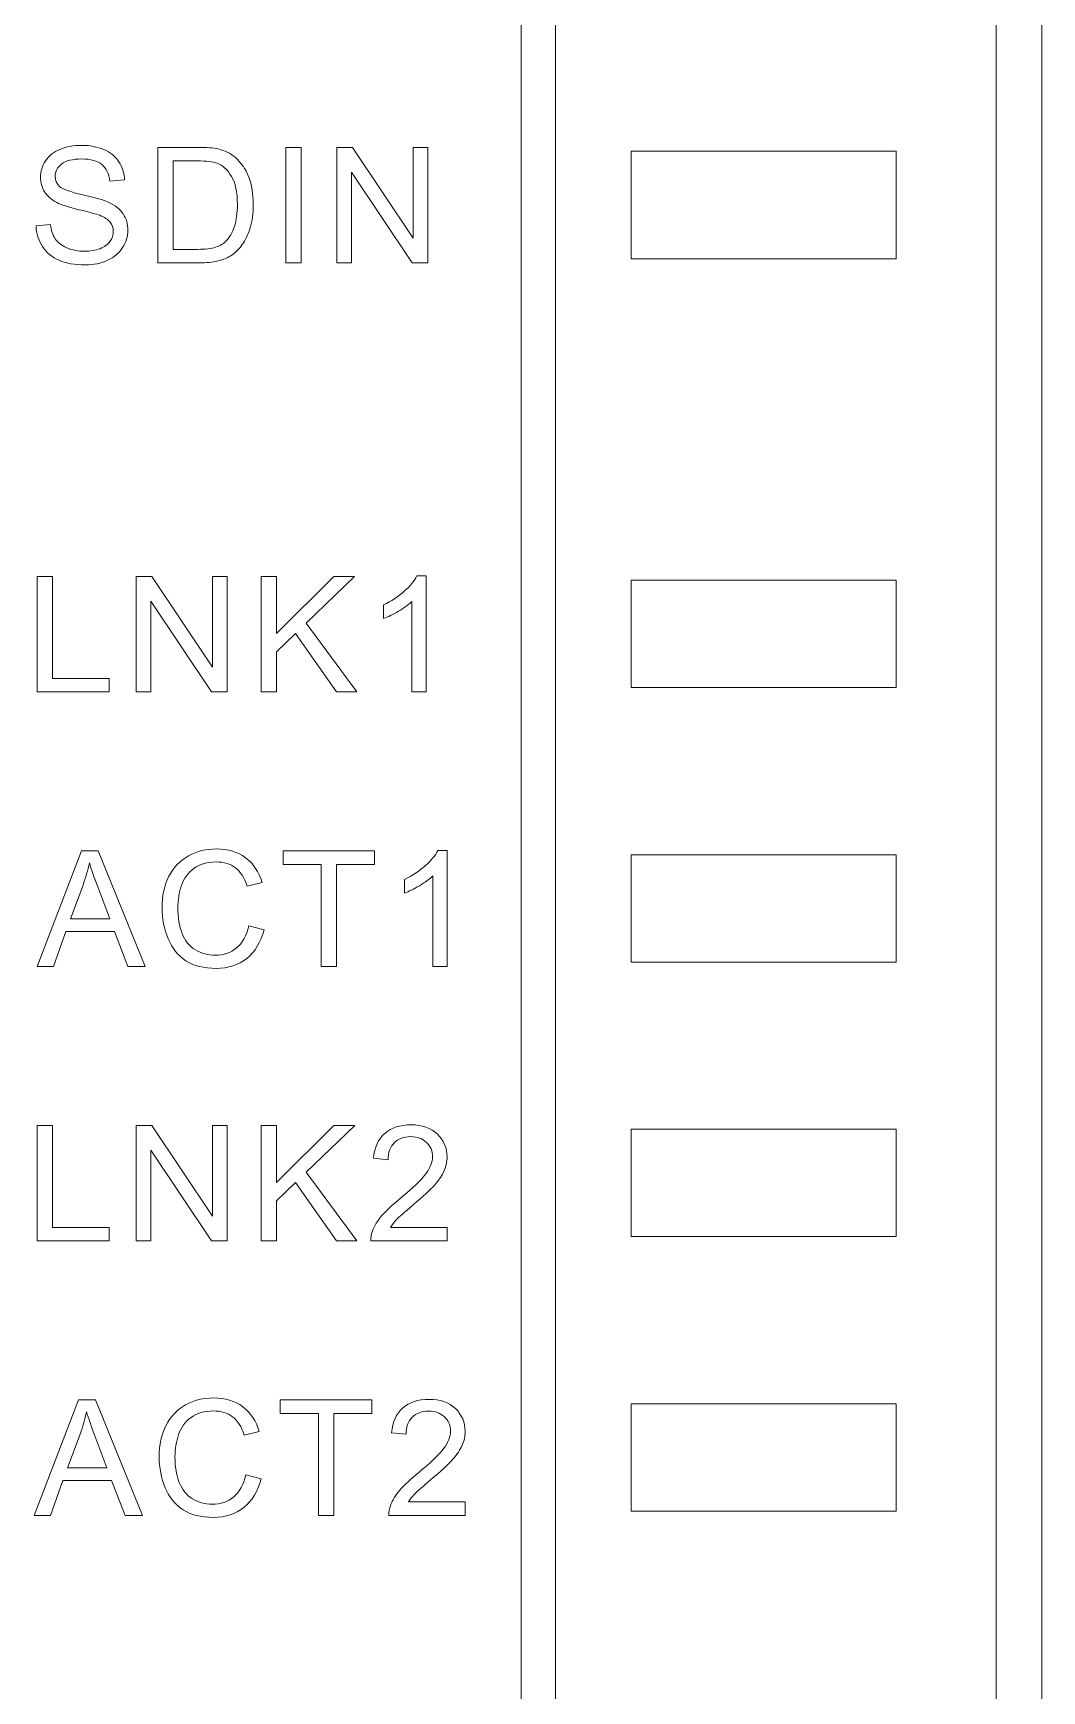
# Model space of a CAD drawing. Header units: millimetres. Extents: x 33157 to 59611, y -29750 to 1750.
# Drawn here: x 54293.59 to 54311.23, y 1601.92 to 1630.91 of the extents above; entities that cross this region are included whole.
import ezdxf

# ---------------------------------------------------------------- set-up
doc = ezdxf.new("R2010")
doc.units = ezdxf.units.MM
doc.layers.get('0').update_dxf_attribs({"lineweight": 18})

msp = doc.modelspace()

# ---------------------------------------------------------------- linework, layer by layer
at = {"lineweight": 9}
for p, q in [((54302.12181940984, 1664.611966062312), (54302.12181940984, 1600.24806606231)), ((54302.72131940985, 1664.611966062312), (54302.72131940985, 1537.448766062312)), ((54310.43011940987, 1660.400866062312), (54310.43011940987, 1539.196466062313)), ((54311.22931940988, 1659.602066062311), (54311.22931940988, 1539.679066062311))]:
    msp.add_line(p, q, dxfattribs=at)
for points in [[(54304.04941940989, 1626.962466062311), (54308.68201940991, 1626.962466062311), (54308.68201940991, 1628.840466062312), (54304.04941940989, 1628.840466062312)], [(54304.04941940989, 1619.462466062311), (54308.68201940991, 1619.462466062311), (54308.68201940991, 1621.340466062312), (54304.04941940989, 1621.340466062312)], [(54304.04941940989, 1614.662466062312), (54308.68201940991, 1614.662466062312), (54308.68201940991, 1616.540466062311), (54304.04941940989, 1616.540466062311)], [(54304.04941940989, 1609.862466062312), (54308.68201940991, 1609.862466062312), (54308.68201940991, 1611.740466062311), (54304.04941940989, 1611.740466062311)], [(54304.04941940989, 1605.062466062311), (54308.68201940991, 1605.062466062311), (54308.68201940991, 1606.94046606231), (54304.04941940989, 1606.94046606231)]]:
    msp.add_lwpolyline(points, close=True, dxfattribs=at)
for points, knots in [([(54293.63921940985, 1627.537766062311), (54293.63921940985, 1627.537766062311), (54293.89041940979, 1627.560366062312), (54293.89041940979, 1627.560366062312), (54293.90221940989, 1627.458766062312), (54293.92991940986, 1627.375466062311), (54293.97371940985, 1627.310066062312), (54294.01741940989, 1627.245166062313), (54294.0851194099, 1627.192566062312), (54294.17691940984, 1627.152066062311), (54294.26861940994, 1627.112066062312), (54294.37211940991, 1627.091866062313), (54294.48681940983, 1627.091866062313), (54294.58891940985, 1627.091866062313), (54294.67871940992, 1627.106966062311), (54294.75681940985, 1627.13746606231), (54294.83491940989, 1627.168066062312), (54294.89271940984, 1627.209966062312), (54294.93081940985, 1627.263066062313), (54294.96891940985, 1627.316266062312), (54294.9882194099, 1627.374066062312), (54294.9882194099, 1627.436166062311), (54294.9882194099, 1627.499166062312), (54294.9699194099, 1627.554266062311), (54294.93321940985, 1627.601766062312), (54294.89651940991, 1627.648766062312), (54294.83581940988, 1627.688266062311), (54294.75121940982, 1627.720766062312), (54294.69711940987, 1627.741466062311), (54294.57711940987, 1627.774366062312), (54294.39131940989, 1627.819066062312), (54294.2055194098, 1627.863766062312), (54294.0757194098, 1627.905566062311), (54294.00141940983, 1627.945066062312), (54293.9050194099, 1627.995866062311), (54293.83351940983, 1628.058966062311), (54293.78641940986, 1628.133766062311), (54293.73891940987, 1628.20846606231), (54293.71541940986, 1628.292666062311), (54293.71541940986, 1628.385366062312), (54293.71541940986, 1628.487866062313), (54293.74461940985, 1628.583366062313), (54293.80241940992, 1628.671866062311), (54293.86031940982, 1628.760766062313), (54293.94451940986, 1628.827966062311), (54294.05601940986, 1628.874066062312), (54294.16701940989, 1628.920166062312), (54294.29071940989, 1628.94326606231), (54294.42661940988, 1628.94326606231), (54294.57621940989, 1628.94326606231), (54294.70841940988, 1628.919266062313), (54294.82271940989, 1628.870766062312), (54294.93701940991, 1628.822766062313), (54295.02491940995, 1628.751766062311), (54295.08651940985, 1628.657666062311), (54295.14821940981, 1628.564066062311), (54295.18111940992, 1628.457766062312), (54295.18581940985, 1628.339266062313), (54295.18581940985, 1628.339266062313), (54294.92901940988, 1628.319566062312), (54294.92901940988, 1628.319566062312), (54294.91531940987, 1628.446966062312), (54294.86881940993, 1628.543366062312), (54294.78931940994, 1628.608366062311), (54294.70981940995, 1628.673666062313), (54294.59221940983, 1628.706166062312), (54294.43701940991, 1628.706166062312), (54294.27521940991, 1628.706166062312), (54294.15711940983, 1628.676566062312), (54294.08321940987, 1628.617266062311), (54294.00941940986, 1628.557966062312), (54293.97221940984, 1628.486466062312), (54293.97221940984, 1628.402766062311), (54293.97221940984, 1628.330366062312), (54293.99861940993, 1628.270566062311), (54294.05081940984, 1628.223566062311), (54294.1025194098, 1628.176966062311), (54294.23661940994, 1628.128566062313), (54294.45391940984, 1628.079666062312), (54294.67121940986, 1628.030266062312), (54294.8203194099, 1627.987466062312), (54294.90121940984, 1627.950766062312), (54295.01831940987, 1627.896666062311), (54295.10541940988, 1627.828466062311), (54295.16131940991, 1627.745166062311), (54295.21731940989, 1627.662466062312), (54295.24511940982, 1627.566966062312), (54295.24511940982, 1627.458766062312), (54295.24511940982, 1627.351066062311), (54295.21451940988, 1627.250366062312), (54295.15291940986, 1627.155366062311), (54295.0912194099, 1627.060366062312), (54295.00331940986, 1626.986466062312), (54294.88801940991, 1626.933866062311), (54294.77281940991, 1626.881166062313), (54294.64351940988, 1626.854766062311), (54294.49911940989, 1626.854766062311), (54294.31651940983, 1626.854766062311), (54294.16371940991, 1626.881566062312), (54294.04041940982, 1626.934766062312), (54293.91671940982, 1626.987866062311), (54293.8203194099, 1627.067866062311), (54293.75021940989, 1627.175166062311), (54293.67971940985, 1627.281866062313), (54293.6430194098, 1627.402766062313), (54293.63921940985, 1627.537766062311)], [0, 0, 0, 0, 131335.2920895201, 131335.2920895201, 131335.2920895201, 262670.5841790396, 262670.5841790396, 262670.5841790396, 394005.8762685597, 394005.8762685597, 394005.8762685597, 525341.1683580797, 525341.1683580797, 525341.1683580797, 656676.4604475993, 656676.4604475993, 656676.4604475993, 788011.7525371193, 788011.7525371193, 788011.7525371193, 919347.0446266395, 919347.0446266395, 919347.0446266395, 1050682.336716159, 1050682.336716159, 1050682.336716159, 1182017.628805679, 1182017.628805679, 1182017.628805679, 1313352.920895199, 1313352.920895199, 1313352.920895199, 1444688.212984719, 1444688.212984719, 1444688.212984719, 1576023.505074239, 1576023.505074239, 1576023.505074239, 1707358.797163759, 1707358.797163759, 1707358.797163759, 1838694.089253279, 1838694.089253279, 1838694.089253279, 1970029.381342798, 1970029.381342798, 1970029.381342798, 2101364.673432318, 2101364.673432318, 2101364.673432318, 2232699.965521839, 2232699.965521839, 2232699.965521839, 2364035.257611358, 2364035.257611358, 2364035.257611358, 2495370.549700878, 2495370.549700878, 2495370.549700878, 2626705.841790398, 2626705.841790398, 2626705.841790398, 2758041.133879918, 2758041.133879918, 2758041.133879918, 2889376.425969438, 2889376.425969438, 2889376.425969438, 3020711.718058958, 3020711.718058958, 3020711.718058958, 3152047.010148478, 3152047.010148478, 3152047.010148478, 3283382.302237998, 3283382.302237998, 3283382.302237998, 3414717.594327518, 3414717.594327518, 3414717.594327518, 3546052.886417037, 3546052.886417037, 3546052.886417037, 3677388.178506557, 3677388.178506557, 3677388.178506557, 3808723.470596077, 3808723.470596077, 3808723.470596077, 3940058.762685597, 3940058.762685597, 3940058.762685597, 4071394.054775117, 4071394.054775117, 4071394.054775117, 4202729.346864638, 4202729.346864638, 4202729.346864638, 4334064.638954157, 4334064.638954157, 4334064.638954157, 4465399.931043677, 4465399.931043677, 4465399.931043677, 4596735.223133197, 4596735.223133197, 4596735.223133197, 4596735.223133197]), ([(54295.76591940987, 1626.888666062313), (54295.76591940987, 1626.888666062313), (54295.76591940987, 1628.909366062312), (54295.76591940987, 1628.909366062312), (54295.76591940987, 1628.909366062312), (54296.46211940988, 1628.909366062312), (54296.46211940988, 1628.909366062312), (54296.61921940995, 1628.909366062312), (54296.73911940988, 1628.899966062311), (54296.82191940986, 1628.880666062311), (54296.93761940982, 1628.853866062311), (54297.03641940986, 1628.805366062311), (54297.1182194099, 1628.735766062312), (54297.22501940985, 1628.645466062312), (54297.30451940984, 1628.53076606231), (54297.35721940985, 1628.390566062312), (54297.41031940986, 1628.250366062312), (54297.43671940984, 1628.089966062312), (54297.43671940984, 1627.909866062312), (54297.43671940984, 1627.756466062313), (54297.41881940986, 1627.620566062312), (54297.38301940991, 1627.502066062311), (54297.3473194099, 1627.383466062311), (54297.30121940986, 1627.285166062312), (54297.24521940988, 1627.207566062311), (54297.18881940988, 1627.129966062312), (54297.12761940988, 1627.068866062312), (54297.06081940985, 1627.024566062312), (54296.99451940991, 1626.979966062311), (54296.91411940993, 1626.946066062312), (54296.82001940994, 1626.922966062312), (54296.72551940982, 1626.899966062311), (54296.61731940992, 1626.888666062313), (54296.49501940987, 1626.888666062313), (54296.49501940987, 1626.888666062313), (54295.76591940987, 1626.888666062313), (54295.76591940987, 1626.888666062313)], [0, 0, 0, 0, 135462.0404108489, 135462.0404108489, 135462.0404108489, 270924.0808216979, 270924.0808216979, 270924.0808216979, 406386.1212325467, 406386.1212325467, 406386.1212325467, 541848.1616433957, 541848.1616433957, 541848.1616433957, 677310.2020542445, 677310.2020542445, 677310.2020542445, 812772.2424650935, 812772.2424650935, 812772.2424650935, 948234.2828759423, 948234.2828759423, 948234.2828759423, 1083696.323286791, 1083696.323286791, 1083696.323286791, 1219158.36369764, 1219158.36369764, 1219158.36369764, 1354620.404108489, 1354620.404108489, 1354620.404108489, 1490082.444519338, 1490082.444519338, 1490082.444519338, 1625544.484930187, 1625544.484930187, 1625544.484930187, 1625544.484930187]), ([(54298.00601940981, 1626.888666062313), (54298.00601940981, 1626.888666062313), (54298.00601940981, 1628.909366062312), (54298.00601940981, 1628.909366062312), (54298.00601940981, 1628.909366062312), (54298.27411940991, 1628.909366062312), (54298.27411940991, 1628.909366062312), (54298.27411940991, 1628.909366062312), (54298.27411940991, 1626.888666062313), (54298.27411940991, 1626.888666062313), (54298.27411940991, 1626.888666062313), (54298.00601940981, 1626.888666062313), (54298.00601940981, 1626.888666062313)], [0, 0, 0, 0, 148077.3404542479, 148077.3404542479, 148077.3404542479, 296154.6809084958, 296154.6809084958, 296154.6809084958, 444232.0213627437, 444232.0213627437, 444232.0213627437, 592309.3618169916, 592309.3618169916, 592309.3618169916, 592309.3618169916]), ([(54298.8989194099, 1626.888666062313), (54298.8989194099, 1626.888666062313), (54298.8989194099, 1628.909366062312), (54298.8989194099, 1628.909366062312), (54298.8989194099, 1628.909366062312), (54299.17361940986, 1628.909366062312), (54299.17361940986, 1628.909366062312), (54299.17361940986, 1628.909366062312), (54300.23381940992, 1627.32326606231), (54300.23381940992, 1627.32326606231), (54300.23381940992, 1627.32326606231), (54300.23381940992, 1628.909366062312), (54300.23381940992, 1628.909366062312), (54300.23381940992, 1628.909366062312), (54300.49061940989, 1628.909366062312), (54300.49061940989, 1628.909366062312), (54300.49061940989, 1628.909366062312), (54300.49061940989, 1626.888666062313), (54300.49061940989, 1626.888666062313), (54300.49061940989, 1626.888666062313), (54300.21591940983, 1626.888666062313), (54300.21591940983, 1626.888666062313), (54300.21591940983, 1626.888666062313), (54299.15571940988, 1628.474766062311), (54299.15571940988, 1628.474766062311), (54299.15571940988, 1628.474766062311), (54299.15571940988, 1626.888666062313), (54299.15571940988, 1626.888666062313), (54299.15571940988, 1626.888666062313), (54298.8989194099, 1626.888666062313), (54298.8989194099, 1626.888666062313)], [0, 0, 0, 0, 136728.8306796079, 136728.8306796079, 136728.8306796079, 273457.6613592157, 273457.6613592157, 273457.6613592157, 410186.4920388235, 410186.4920388235, 410186.4920388235, 546915.3227184315, 546915.3227184315, 546915.3227184315, 683644.1533980393, 683644.1533980393, 683644.1533980393, 820372.9840776472, 820372.9840776472, 820372.9840776472, 957101.8147572551, 957101.8147572551, 957101.8147572551, 1093830.645436863, 1093830.645436863, 1093830.645436863, 1230559.476116471, 1230559.476116471, 1230559.476116471, 1367288.306796079, 1367288.306796079, 1367288.306796079, 1367288.306796079]), ([(54296.03401940986, 1627.125766062311), (54296.03401940986, 1627.125766062311), (54296.4649194099, 1627.125766062311), (54296.4649194099, 1627.125766062311), (54296.59801940987, 1627.125766062311), (54296.70241940994, 1627.137966062312), (54296.77811940987, 1627.162866062311), (54296.85391940986, 1627.18786606231), (54296.91411940993, 1627.222666062312), (54296.95921940992, 1627.267766062311), (54297.02231940983, 1627.331266062311), (54297.0716194099, 1627.41686606231), (54297.10691940989, 1627.524166062313), (54297.14221940988, 1627.631366062312), (54297.16011940985, 1627.761166062312), (54297.16011940985, 1627.914066062313), (54297.16011940985, 1628.125766062313), (54297.12531940983, 1628.288466062312), (54297.05611940992, 1628.402266062313), (54296.98701940984, 1628.516166062311), (54296.90281940992, 1628.592366062313), (54296.8035194098, 1628.63086606231), (54296.73201940984, 1628.658666062311), (54296.61681940984, 1628.672266062312), (54296.45781940985, 1628.672266062312), (54296.45781940985, 1628.672266062312), (54296.03401940986, 1628.672266062312), (54296.03401940986, 1628.672266062312), (54296.03401940986, 1628.672266062312), (54296.03401940986, 1627.125766062311), (54296.03401940986, 1627.125766062311)], [0, 0, 0, 0, 136726.2071232736, 136726.2071232736, 136726.2071232736, 273452.4142465472, 273452.4142465472, 273452.4142465472, 410178.6213698208, 410178.6213698208, 410178.6213698208, 546904.8284930944, 546904.8284930944, 546904.8284930944, 683631.035616368, 683631.035616368, 683631.035616368, 820357.2427396418, 820357.2427396418, 820357.2427396418, 957083.4498629153, 957083.4498629153, 957083.4498629153, 1093809.656986189, 1093809.656986189, 1093809.656986189, 1230535.864109463, 1230535.864109463, 1230535.864109463, 1367262.071232736, 1367262.071232736, 1367262.071232736, 1367262.071232736]), ([(54293.6550194099, 1619.387066062311), (54293.6550194099, 1619.387066062311), (54293.6550194099, 1621.407766062312), (54293.6550194099, 1621.407766062312), (54293.6550194099, 1621.407766062312), (54293.92311940989, 1621.407766062312), (54293.92311940989, 1621.407766062312), (54293.92311940989, 1621.407766062312), (54293.92311940989, 1619.624166062312), (54293.92311940989, 1619.624166062312), (54293.92311940989, 1619.624166062312), (54294.91651940993, 1619.624166062312), (54294.91651940993, 1619.624166062312), (54294.91651940993, 1619.624166062312), (54294.91651940993, 1619.387066062311), (54294.91651940993, 1619.387066062311), (54294.91651940993, 1619.387066062311), (54293.6550194099, 1619.387066062311), (54293.6550194099, 1619.387066062311)], [0, 0, 0, 0, 141770.2811534419, 141770.2811534419, 141770.2811534419, 283540.5623068837, 283540.5623068837, 283540.5623068837, 425310.8434603256, 425310.8434603256, 425310.8434603256, 567081.1246137675, 567081.1246137675, 567081.1246137675, 708851.4057672092, 708851.4057672092, 708851.4057672092, 850621.6869206512, 850621.6869206512, 850621.6869206512, 850621.6869206512]), ([(54295.38991940983, 1619.387066062311), (54295.38991940983, 1619.387066062311), (54295.38991940983, 1621.407766062312), (54295.38991940983, 1621.407766062312), (54295.38991940983, 1621.407766062312), (54295.66461940989, 1621.407766062312), (54295.66461940989, 1621.407766062312), (54295.66461940989, 1621.407766062312), (54296.72481940984, 1619.821666062312), (54296.72481940984, 1619.821666062312), (54296.72481940984, 1619.821666062312), (54296.72481940984, 1621.407766062312), (54296.72481940984, 1621.407766062312), (54296.72481940984, 1621.407766062312), (54296.98161940993, 1621.407766062312), (54296.98161940993, 1621.407766062312), (54296.98161940993, 1621.407766062312), (54296.98161940993, 1619.387066062311), (54296.98161940993, 1619.387066062311), (54296.98161940993, 1619.387066062311), (54296.70691940987, 1619.387066062311), (54296.70691940987, 1619.387066062311), (54296.70691940987, 1619.387066062311), (54295.64671940992, 1620.97316606231), (54295.64671940992, 1620.97316606231), (54295.64671940992, 1620.97316606231), (54295.64671940992, 1619.387066062311), (54295.64671940992, 1619.387066062311), (54295.64671940992, 1619.387066062311), (54295.38991940983, 1619.387066062311), (54295.38991940983, 1619.387066062311)], [0, 0, 0, 0, 136729.0356573166, 136729.0356573166, 136729.0356573166, 273458.0713146331, 273458.0713146331, 273458.0713146331, 410187.1069719497, 410187.1069719497, 410187.1069719497, 546916.1426292663, 546916.1426292663, 546916.1426292663, 683645.1782865828, 683645.1782865828, 683645.1782865828, 820374.2139438995, 820374.2139438995, 820374.2139438995, 957103.249601216, 957103.249601216, 957103.249601216, 1093832.285258533, 1093832.285258533, 1093832.285258533, 1230561.320915849, 1230561.320915849, 1230561.320915849, 1367290.356573166, 1367290.356573166, 1367290.356573166, 1367290.356573166]), ([(54297.57631940995, 1619.387066062311), (54297.57631940995, 1619.387066062311), (54297.57631940995, 1621.407766062312), (54297.57631940995, 1621.407766062312), (54297.57631940995, 1621.407766062312), (54297.84441940982, 1621.407766062312), (54297.84441940982, 1621.407766062312), (54297.84441940982, 1621.407766062312), (54297.84441940982, 1620.405866062311), (54297.84441940982, 1620.405866062311), (54297.84441940982, 1620.405866062311), (54298.84821940988, 1621.407766062312), (54298.84821940988, 1621.407766062312), (54298.84821940988, 1621.407766062312), (54299.21041940986, 1621.407766062312), (54299.21041940986, 1621.407766062312), (54299.21041940986, 1621.407766062312), (54298.36281940988, 1620.588366062312), (54298.36281940988, 1620.588366062312), (54298.36281940988, 1620.588366062312), (54299.24711940991, 1619.387066062311), (54299.24711940991, 1619.387066062311), (54299.24711940991, 1619.387066062311), (54298.89431940992, 1619.387066062311), (54298.89431940992, 1619.387066062311), (54298.89431940992, 1619.387066062311), (54298.17511940987, 1620.406866062313), (54298.17511940987, 1620.406866062313), (54298.17511940987, 1620.406866062313), (54297.84441940982, 1620.086966062311), (54297.84441940982, 1620.086966062311), (54297.84441940982, 1620.086966062311), (54297.84441940982, 1619.387066062311), (54297.84441940982, 1619.387066062311), (54297.84441940982, 1619.387066062311), (54297.57631940995, 1619.387066062311), (54297.57631940995, 1619.387066062311)], [0, 0, 0, 0, 135473.1416014347, 135473.1416014347, 135473.1416014347, 270946.2832028695, 270946.2832028695, 270946.2832028695, 406419.4248043042, 406419.4248043042, 406419.4248043042, 541892.5664057389, 541892.5664057389, 541892.5664057389, 677365.7080071735, 677365.7080071735, 677365.7080071735, 812838.8496086084, 812838.8496086084, 812838.8496086084, 948311.991210043, 948311.991210043, 948311.991210043, 1083785.132811478, 1083785.132811478, 1083785.132811478, 1219258.274412913, 1219258.274412913, 1219258.274412913, 1354731.416014347, 1354731.416014347, 1354731.416014347, 1490204.557615782, 1490204.557615782, 1490204.557615782, 1625677.699217217, 1625677.699217217, 1625677.699217217, 1625677.699217217]), ([(54300.45941940993, 1619.387066062311), (54300.45941940993, 1619.387066062311), (54300.21101940989, 1619.387066062311), (54300.21101940989, 1619.387066062311), (54300.21101940989, 1619.387066062311), (54300.21101940989, 1620.968466062312), (54300.21101940989, 1620.968466062312), (54300.1513194099, 1620.911066062311), (54300.07271940989, 1620.854166062311), (54299.97581940989, 1620.797266062312), (54299.87891940989, 1620.740266062313), (54299.79141940986, 1620.697466062312), (54299.71431940987, 1620.669266062311), (54299.71431940987, 1620.669266062311), (54299.71431940987, 1620.909166062311), (54299.71431940987, 1620.909166062311), (54299.85311940983, 1620.974066062311), (54299.97441940994, 1621.053066062311), (54300.07841940987, 1621.146266062314), (54300.18231940986, 1621.23886606231), (54300.25621940994, 1621.328766062311), (54300.29941940989, 1621.41626606231), (54300.29941940989, 1621.41626606231), (54300.45941940993, 1621.41626606231), (54300.45941940993, 1621.41626606231), (54300.45941940993, 1621.41626606231), (54300.45941940993, 1619.387066062311), (54300.45941940993, 1619.387066062311)], [0, 0, 0, 0, 137671.9699139129, 137671.9699139129, 137671.9699139129, 275343.9398278258, 275343.9398278258, 275343.9398278258, 413015.9097417386, 413015.9097417386, 413015.9097417386, 550687.8796556515, 550687.8796556515, 550687.8796556515, 688359.8495695645, 688359.8495695645, 688359.8495695645, 826031.8194834773, 826031.8194834773, 826031.8194834773, 963703.7893973901, 963703.7893973901, 963703.7893973901, 1101375.759311303, 1101375.759311303, 1101375.759311303, 1239047.729225216, 1239047.729225216, 1239047.729225216, 1239047.729225216]), ([(54293.65681940987, 1614.58706606231), (54293.65681940987, 1614.58706606231), (54294.43191940984, 1616.607766062311), (54294.43191940984, 1616.607766062311), (54294.43191940984, 1616.607766062311), (54294.72591940984, 1616.607766062311), (54294.72591940984, 1616.607766062311), (54294.72591940984, 1616.607766062311), (54295.54861940986, 1614.58706606231), (54295.54861940986, 1614.58706606231), (54295.54861940986, 1614.58706606231), (54295.2443194099, 1614.58706606231), (54295.2443194099, 1614.58706606231), (54295.2443194099, 1614.58706606231), (54295.01051940985, 1615.199466062312), (54295.01051940985, 1615.199466062312), (54295.01051940985, 1615.199466062312), (54294.15961940989, 1615.199466062312), (54294.15961940989, 1615.199466062312), (54294.15961940989, 1615.199466062312), (54293.94041940984, 1614.58706606231), (54293.94041940984, 1614.58706606231), (54293.94041940984, 1614.58706606231), (54293.65681940987, 1614.58706606231), (54293.65681940987, 1614.58706606231)], [0, 0, 0, 0, 138624.3513620564, 138624.3513620564, 138624.3513620564, 277248.7027241128, 277248.7027241128, 277248.7027241128, 415873.0540861692, 415873.0540861692, 415873.0540861692, 554497.4054482257, 554497.4054482257, 554497.4054482257, 693121.7568102821, 693121.7568102821, 693121.7568102821, 831746.1081723385, 831746.1081723385, 831746.1081723385, 970370.4595343949, 970370.4595343949, 970370.4595343949, 1108994.810896451, 1108994.810896451, 1108994.810896451, 1108994.810896451]), ([(54297.35681940983, 1615.295866062311), (54297.35681940983, 1615.295866062311), (54297.62491940981, 1615.228166062311), (54297.62491940981, 1615.228166062311), (54297.56901940989, 1615.008466062311), (54297.46831940983, 1614.841566062313), (54297.32301940985, 1614.726266062312), (54297.17761940993, 1614.611066062311), (54296.99981940987, 1614.553166062312), (54296.78961940989, 1614.553166062312), (54296.57231940988, 1614.553166062312), (54296.39541940991, 1614.597366062312), (54296.25901940995, 1614.686266062311), (54296.12261940988, 1614.774766062312), (54296.01911940991, 1614.90316606231), (54295.9481194098, 1615.071066062312), (54295.87711940992, 1615.239466062313), (54295.84131940985, 1615.419566062312), (54295.84131940985, 1615.612466062312), (54295.84131940985, 1615.822766062311), (54295.88131940988, 1616.006166062311), (54295.96171940986, 1616.162766062311), (54296.0422194099, 1616.319466062311), (54296.15651940992, 1616.438466062312), (54296.30461940991, 1616.519766062311), (54296.45281940985, 1616.601166062312), (54296.61601940991, 1616.641666062313), (54296.79381940986, 1616.641666062313), (54296.99611940987, 1616.641666062313), (54297.1659194099, 1616.590366062312), (54297.30321940984, 1616.487366062311), (54297.44101940987, 1616.384366062312), (54297.53701940989, 1616.239966062313), (54297.59111940995, 1616.053666062312), (54297.59111940995, 1616.053666062312), (54297.32861940988, 1615.991566062313), (54297.32861940988, 1615.991566062313), (54297.28201940988, 1616.138366062313), (54297.2138194099, 1616.245566062312), (54297.12491940993, 1616.312366062312), (54297.03601940984, 1616.379666062313), (54296.92411940982, 1616.413066062311), (54296.78911940981, 1616.413066062311), (54296.63431940991, 1616.413066062311), (54296.5045194098, 1616.375866062312), (54296.40061940993, 1616.301566062312), (54296.29661940988, 1616.227266062312), (54296.22321940988, 1616.127066062311), (54296.18141940988, 1616.00196606231), (54296.13911940991, 1615.876366062312), (54296.11791940983, 1615.746966062311), (54296.11791940983, 1615.61386606231), (54296.11791940983, 1615.442166062313), (54296.14281940991, 1615.292166062311), (54296.19271940989, 1615.164166062312), (54296.24251940981, 1615.035766062311), (54296.32011940989, 1614.940266062312), (54296.42551940989, 1614.876766062311), (54296.53091940989, 1614.813266062311), (54296.64471940982, 1614.78176606231), (54296.76751940995, 1614.78176606231), (54296.91701940989, 1614.78176606231), (54297.04311940989, 1614.825066062311), (54297.14661940985, 1614.911166062312), (54297.25011940982, 1614.997666062311), (54297.32011940989, 1615.12566606231), (54297.35681940983, 1615.295866062311)], [0, 0, 0, 0, 132609.6021505534, 132609.6021505534, 132609.6021505534, 265219.2043011065, 265219.2043011065, 265219.2043011065, 397828.8064516599, 397828.8064516599, 397828.8064516599, 530438.408602213, 530438.408602213, 530438.408602213, 663048.0107527664, 663048.0107527664, 663048.0107527664, 795657.6129033195, 795657.6129033195, 795657.6129033195, 928267.2150538729, 928267.2150538729, 928267.2150538729, 1060876.817204426, 1060876.817204426, 1060876.817204426, 1193486.419354979, 1193486.419354979, 1193486.419354979, 1326096.021505533, 1326096.021505533, 1326096.021505533, 1458705.623656086, 1458705.623656086, 1458705.623656086, 1591315.225806639, 1591315.225806639, 1591315.225806639, 1723924.827957192, 1723924.827957192, 1723924.827957192, 1856534.430107746, 1856534.430107746, 1856534.430107746, 1989144.032258299, 1989144.032258299, 1989144.032258299, 2121753.634408852, 2121753.634408852, 2121753.634408852, 2254363.236559405, 2254363.236559405, 2254363.236559405, 2386972.838709959, 2386972.838709959, 2386972.838709959, 2519582.440860512, 2519582.440860512, 2519582.440860512, 2652192.043011066, 2652192.043011066, 2652192.043011066, 2784801.645161618, 2784801.645161618, 2784801.645161618, 2917411.247312172, 2917411.247312172, 2917411.247312172, 2917411.247312172]), ([(54298.62601940992, 1614.58706606231), (54298.62601940992, 1614.58706606231), (54298.62601940992, 1616.370666062313), (54298.62601940992, 1616.370666062313), (54298.62601940992, 1616.370666062313), (54297.96001940984, 1616.370666062313), (54297.96001940984, 1616.370666062313), (54297.96001940984, 1616.370666062313), (54297.96001940984, 1616.607766062311), (54297.96001940984, 1616.607766062311), (54297.96001940984, 1616.607766062311), (54299.56021940982, 1616.607766062311), (54299.56021940982, 1616.607766062311), (54299.56021940982, 1616.607766062311), (54299.56021940982, 1616.370666062313), (54299.56021940982, 1616.370666062313), (54299.56021940982, 1616.370666062313), (54298.89421940986, 1616.370666062313), (54298.89421940986, 1616.370666062313), (54298.89421940986, 1616.370666062313), (54298.89421940986, 1614.58706606231), (54298.89421940986, 1614.58706606231), (54298.89421940986, 1614.58706606231), (54298.62601940992, 1614.58706606231), (54298.62601940992, 1614.58706606231)], [0, 0, 0, 0, 138634.5978264113, 138634.5978264113, 138634.5978264113, 277269.1956528226, 277269.1956528226, 277269.1956528226, 415903.7934792339, 415903.7934792339, 415903.7934792339, 554538.3913056451, 554538.3913056451, 554538.3913056451, 693172.9891320564, 693172.9891320564, 693172.9891320564, 831807.5869584677, 831807.5869584677, 831807.5869584677, 970442.184784879, 970442.184784879, 970442.184784879, 1109076.78261129, 1109076.78261129, 1109076.78261129, 1109076.78261129]), ([(54300.82571940992, 1614.58706606231), (54300.82571940992, 1614.58706606231), (54300.57731940988, 1614.58706606231), (54300.57731940988, 1614.58706606231), (54300.57731940988, 1614.58706606231), (54300.57731940988, 1616.168466062311), (54300.57731940988, 1616.168466062311), (54300.5176194099, 1616.111066062311), (54300.43901940989, 1616.054166062312), (54300.34211940988, 1615.997266062312), (54300.24521940988, 1615.940266062312), (54300.15771940986, 1615.897466062311), (54300.08061940986, 1615.869266062312), (54300.08061940986, 1615.869266062312), (54300.08061940986, 1616.10916606231), (54300.08061940986, 1616.10916606231), (54300.21941940994, 1616.17406606231), (54300.34071940982, 1616.253066062311), (54300.44471940987, 1616.346266062312), (54300.54861940986, 1616.438866062311), (54300.62251940982, 1616.528766062311), (54300.66571940989, 1616.616266062311), (54300.66571940989, 1616.616266062311), (54300.82571940992, 1616.616266062311), (54300.82571940992, 1616.616266062311), (54300.82571940992, 1616.616266062311), (54300.82571940992, 1614.58706606231), (54300.82571940992, 1614.58706606231)], [0, 0, 0, 0, 137678.5552691478, 137678.5552691478, 137678.5552691478, 275357.1105382956, 275357.1105382956, 275357.1105382956, 413035.6658074433, 413035.6658074433, 413035.6658074433, 550714.2210765912, 550714.2210765912, 550714.2210765912, 688392.7763457389, 688392.7763457389, 688392.7763457389, 826071.3316148866, 826071.3316148866, 826071.3316148866, 963749.8868840344, 963749.8868840344, 963749.8868840344, 1101428.442153182, 1101428.442153182, 1101428.442153182, 1239106.99742233, 1239106.99742233, 1239106.99742233, 1239106.99742233]), ([(54294.23811940995, 1615.416766062312), (54294.23811940995, 1615.416766062312), (54294.92681940989, 1615.416766062312), (54294.92681940989, 1615.416766062312), (54294.92681940989, 1615.416766062312), (54294.71601940989, 1615.976966062312), (54294.71601940989, 1615.976966062312), (54294.65251940984, 1616.147266062312), (54294.60461940984, 1616.287866062313), (54294.57121940988, 1616.398966062311), (54294.54341940984, 1616.267166062312), (54294.50621940982, 1616.137866062311), (54294.45971940988, 1616.009966062312), (54294.45971940988, 1616.009966062312), (54294.23811940995, 1615.416766062312), (54294.23811940995, 1615.416766062312)], [0, 0, 0, 0, 144461.5353305561, 144461.5353305561, 144461.5353305561, 288923.0706611123, 288923.0706611123, 288923.0706611123, 433384.6059916684, 433384.6059916684, 433384.6059916684, 577846.1413222245, 577846.1413222245, 577846.1413222245, 722307.6766527806, 722307.6766527806, 722307.6766527806, 722307.6766527806]), ([(54293.65541940992, 1609.787066062311), (54293.65541940992, 1609.787066062311), (54293.65541940992, 1611.807766062312), (54293.65541940992, 1611.807766062312), (54293.65541940992, 1611.807766062312), (54293.92351940991, 1611.807766062312), (54293.92351940991, 1611.807766062312), (54293.92351940991, 1611.807766062312), (54293.92351940991, 1610.024166062313), (54293.92351940991, 1610.024166062313), (54293.92351940991, 1610.024166062313), (54294.91691940983, 1610.024166062313), (54294.91691940983, 1610.024166062313), (54294.91691940983, 1610.024166062313), (54294.91691940983, 1609.787066062311), (54294.91691940983, 1609.787066062311), (54294.91691940983, 1609.787066062311), (54293.65541940992, 1609.787066062311), (54293.65541940992, 1609.787066062311)], [0, 0, 0, 0, 141782.4517261247, 141782.4517261247, 141782.4517261247, 283564.9034522494, 283564.9034522494, 283564.9034522494, 425347.3551783741, 425347.3551783741, 425347.3551783741, 567129.8069044987, 567129.8069044987, 567129.8069044987, 708912.2586306235, 708912.2586306235, 708912.2586306235, 850694.7103567482, 850694.7103567482, 850694.7103567482, 850694.7103567482]), ([(54295.39031940996, 1609.787066062311), (54295.39031940996, 1609.787066062311), (54295.39031940996, 1611.807766062312), (54295.39031940996, 1611.807766062312), (54295.39031940996, 1611.807766062312), (54295.6650194098, 1611.807766062312), (54295.6650194098, 1611.807766062312), (54295.6650194098, 1611.807766062312), (54296.72521940986, 1610.221666062311), (54296.72521940986, 1610.221666062311), (54296.72521940986, 1610.221666062311), (54296.72521940986, 1611.807766062312), (54296.72521940986, 1611.807766062312), (54296.72521940986, 1611.807766062312), (54296.98201940995, 1611.807766062312), (54296.98201940995, 1611.807766062312), (54296.98201940995, 1611.807766062312), (54296.98201940995, 1609.787066062311), (54296.98201940995, 1609.787066062311), (54296.98201940995, 1609.787066062311), (54296.70731940988, 1609.787066062311), (54296.70731940988, 1609.787066062311), (54296.70731940988, 1609.787066062311), (54295.64711940994, 1611.373166062313), (54295.64711940994, 1611.373166062313), (54295.64711940994, 1611.373166062313), (54295.64711940994, 1609.787066062311), (54295.64711940994, 1609.787066062311), (54295.64711940994, 1609.787066062311), (54295.39031940996, 1609.787066062311), (54295.39031940996, 1609.787066062311)], [0, 0, 0, 0, 136740.774331275, 136740.774331275, 136740.774331275, 273481.54866255, 273481.54866255, 273481.54866255, 410222.322993825, 410222.322993825, 410222.322993825, 546963.0973251, 546963.0973251, 546963.0973251, 683703.871656375, 683703.871656375, 683703.871656375, 820444.6459876501, 820444.6459876501, 820444.6459876501, 957185.420318925, 957185.420318925, 957185.420318925, 1093926.1946502, 1093926.1946502, 1093926.1946502, 1230666.968981475, 1230666.968981475, 1230666.968981475, 1367407.74331275, 1367407.74331275, 1367407.74331275, 1367407.74331275]), ([(54297.57671940985, 1609.787066062311), (54297.57671940985, 1609.787066062311), (54297.57671940985, 1611.807766062312), (54297.57671940985, 1611.807766062312), (54297.57671940985, 1611.807766062312), (54297.84481940984, 1611.807766062312), (54297.84481940984, 1611.807766062312), (54297.84481940984, 1611.807766062312), (54297.84481940984, 1610.805866062313), (54297.84481940984, 1610.805866062313), (54297.84481940984, 1610.805866062313), (54298.8486194099, 1611.807766062312), (54298.8486194099, 1611.807766062312), (54298.8486194099, 1611.807766062312), (54299.21081940988, 1611.807766062312), (54299.21081940988, 1611.807766062312), (54299.21081940988, 1611.807766062312), (54298.3632194099, 1610.988366062312), (54298.3632194099, 1610.988366062312), (54298.3632194099, 1610.988366062312), (54299.24751940993, 1609.787066062311), (54299.24751940993, 1609.787066062311), (54299.24751940993, 1609.787066062311), (54298.89471940982, 1609.787066062311), (54298.89471940982, 1609.787066062311), (54298.89471940982, 1609.787066062311), (54298.17551940989, 1610.806866062313), (54298.17551940989, 1610.806866062313), (54298.17551940989, 1610.806866062313), (54297.84481940984, 1610.486966062311), (54297.84481940984, 1610.486966062311), (54297.84481940984, 1610.486966062311), (54297.84481940984, 1609.787066062311), (54297.84481940984, 1609.787066062311), (54297.84481940984, 1609.787066062311), (54297.57671940985, 1609.787066062311), (54297.57671940985, 1609.787066062311)], [0, 0, 0, 0, 135484.7723020972, 135484.7723020972, 135484.7723020972, 270969.5446041946, 270969.5446041946, 270969.5446041946, 406454.3169062919, 406454.3169062919, 406454.3169062919, 541939.0892083892, 541939.0892083892, 541939.0892083892, 677423.8615104863, 677423.8615104863, 677423.8615104863, 812908.6338125838, 812908.6338125838, 812908.6338125838, 948393.4061146809, 948393.4061146809, 948393.4061146809, 1083878.178416778, 1083878.178416778, 1083878.178416778, 1219362.950718876, 1219362.950718876, 1219362.950718876, 1354847.723020973, 1354847.723020973, 1354847.723020973, 1490332.49532307, 1490332.49532307, 1490332.49532307, 1625817.267625168, 1625817.267625168, 1625817.267625168, 1625817.267625168]), ([(54300.82951940987, 1610.024166062313), (54300.82951940987, 1610.024166062313), (54300.82951940987, 1609.787066062311), (54300.82951940987, 1609.787066062311), (54300.82951940987, 1609.787066062311), (54299.49171940989, 1609.787066062311), (54299.49171940989, 1609.787066062311), (54299.48991940992, 1609.846766062313), (54299.4997194098, 1609.90416606231), (54299.52091940988, 1609.959666062313), (54299.55521940982, 1610.050466062313), (54299.61031940993, 1610.140266062311), (54299.68601940986, 1610.228266062312), (54299.76171940979, 1610.316266062312), (54299.86991940992, 1610.417866062312), (54300.0106194098, 1610.533066062312), (54300.22931940988, 1610.713266062313), (54300.37791940984, 1610.855766062311), (54300.4555194098, 1610.961066062312), (54300.53361940984, 1611.066466062312), (54300.57261940983, 1611.166166062313), (54300.57261940983, 1611.260266062311), (54300.57261940983, 1611.358566062311), (54300.53741940991, 1611.441366062311), (54300.46681940993, 1611.509066062311), (54300.3963194099, 1611.576366062311), (54300.30411940994, 1611.610166062312), (54300.19071940979, 1611.610166062312), (54300.07081940986, 1611.610166062312), (54299.97481940984, 1611.574466062312), (54299.90281940992, 1611.502966062312), (54299.83091940982, 1611.431966062312), (54299.79471940985, 1611.333166062311), (54299.7937194098, 1611.206666062312), (54299.7937194098, 1611.206666062312), (54299.53971940984, 1611.232066062312), (54299.53971940984, 1611.232066062312), (54299.55711940985, 1611.422066062313), (54299.6230194099, 1611.566966062312), (54299.73681940983, 1611.666666062311), (54299.85111940985, 1611.766366062312), (54300.00401940983, 1611.816266062312), (54300.19641940989, 1611.816266062312), (54300.39011940995, 1611.816266062312), (54300.54401940987, 1611.762566062311), (54300.65681940987, 1611.654866062311), (54300.7702194099, 1611.547166062312), (54300.82661940991, 1611.413566062311), (54300.82661940991, 1611.254566062312), (54300.82661940991, 1611.173666062313), (54300.81021940982, 1611.094166062313), (54300.77681940987, 1611.016166062311), (54300.74391940988, 1610.937566062312), (54300.68881940988, 1610.855266062311), (54300.61221940985, 1610.768766062311), (54300.53501940979, 1610.682666062313), (54300.40751940985, 1610.563666062312), (54300.2297194099, 1610.413166062312), (54300.08061940986, 1610.287966062314), (54299.98471940991, 1610.203366062312), (54299.94241940993, 1610.158666062311), (54299.9000194099, 1610.113966062311), (54299.86521940988, 1610.069266062312), (54299.8375194099, 1610.024166062313), (54299.8375194099, 1610.024166062313), (54300.82951940987, 1610.024166062313), (54300.82951940987, 1610.024166062313)], [0, 0, 0, 0, 132624.2835951969, 132624.2835951969, 132624.2835951969, 265248.5671903935, 265248.5671903935, 265248.5671903935, 397872.8507855905, 397872.8507855905, 397872.8507855905, 530497.134380787, 530497.134380787, 530497.134380787, 663121.4179759839, 663121.4179759839, 663121.4179759839, 795745.7015711806, 795745.7015711806, 795745.7015711806, 928369.9851663774, 928369.9851663774, 928369.9851663774, 1060994.268761574, 1060994.268761574, 1060994.268761574, 1193618.552356771, 1193618.552356771, 1193618.552356771, 1326242.835951968, 1326242.835951968, 1326242.835951968, 1458867.119547165, 1458867.119547165, 1458867.119547165, 1591491.403142361, 1591491.403142361, 1591491.403142361, 1724115.686737558, 1724115.686737558, 1724115.686737558, 1856739.970332755, 1856739.970332755, 1856739.970332755, 1989364.253927952, 1989364.253927952, 1989364.253927952, 2121988.537523149, 2121988.537523149, 2121988.537523149, 2254612.821118345, 2254612.821118345, 2254612.821118345, 2387237.104713542, 2387237.104713542, 2387237.104713542, 2519861.388308739, 2519861.388308739, 2519861.388308739, 2652485.671903936, 2652485.671903936, 2652485.671903936, 2785109.955499133, 2785109.955499133, 2785109.955499133, 2917734.239094329, 2917734.239094329, 2917734.239094329, 2917734.239094329]), ([(54293.60661940993, 1604.987066062312), (54293.60661940993, 1604.987066062312), (54294.3817194099, 1607.007766062311), (54294.3817194099, 1607.007766062311), (54294.3817194099, 1607.007766062311), (54294.6757194099, 1607.007766062311), (54294.6757194099, 1607.007766062311), (54294.6757194099, 1607.007766062311), (54295.49841940992, 1604.987066062312), (54295.49841940992, 1604.987066062312), (54295.49841940992, 1604.987066062312), (54295.19411940984, 1604.987066062312), (54295.19411940984, 1604.987066062312), (54295.19411940984, 1604.987066062312), (54294.96031940979, 1605.59946606231), (54294.96031940979, 1605.59946606231), (54294.96031940979, 1605.59946606231), (54294.10941940983, 1605.59946606231), (54294.10941940983, 1605.59946606231), (54294.10941940983, 1605.59946606231), (54293.8902194099, 1604.987066062312), (54293.8902194099, 1604.987066062312), (54293.8902194099, 1604.987066062312), (54293.60661940993, 1604.987066062312), (54293.60661940993, 1604.987066062312)], [0, 0, 0, 0, 138636.1226265041, 138636.1226265041, 138636.1226265041, 277272.2452530082, 277272.2452530082, 277272.2452530082, 415908.3678795123, 415908.3678795123, 415908.3678795123, 554544.4905060163, 554544.4905060163, 554544.4905060163, 693180.6131325203, 693180.6131325203, 693180.6131325203, 831816.7357590245, 831816.7357590245, 831816.7357590245, 970452.8583855286, 970452.8583855286, 970452.8583855286, 1109088.981012033, 1109088.981012033, 1109088.981012033, 1109088.981012033]), ([(54297.30661940989, 1605.69586606231), (54297.30661940989, 1605.69586606231), (54297.57471940987, 1605.628166062311), (54297.57471940987, 1605.628166062311), (54297.51881940984, 1605.408466062311), (54297.41811940989, 1605.241566062311), (54297.27281940991, 1605.126266062311), (54297.12741940987, 1605.011066062311), (54296.94961940993, 1604.953166062313), (54296.73941940995, 1604.953166062313), (54296.52211940994, 1604.953166062313), (54296.34521940986, 1604.997366062312), (54296.2088194099, 1605.086266062312), (54296.07241940982, 1605.174766062312), (54295.96891940985, 1605.303166062312), (54295.89791940986, 1605.471066062312), (54295.82691940986, 1605.639466062313), (54295.79111940991, 1605.819566062312), (54295.79111940991, 1606.012466062312), (54295.79111940991, 1606.222766062313), (54295.83111940994, 1606.406166062311), (54295.91151940992, 1606.562766062311), (54295.99201940984, 1606.719466062312), (54296.10631940986, 1606.838466062311), (54296.25441940985, 1606.919766062311), (54296.40261940991, 1607.001166062312), (54296.56581940986, 1607.041666062311), (54296.74361940992, 1607.041666062311), (54296.94591940993, 1607.041666062311), (54297.11571940984, 1606.990366062312), (54297.2530194099, 1606.887366062311), (54297.39081940993, 1606.784366062312), (54297.48681940983, 1606.639966062313), (54297.5409194099, 1606.453666062311), (54297.5409194099, 1606.453666062311), (54297.27841940994, 1606.391566062312), (54297.27841940994, 1606.391566062312), (54297.23181940983, 1606.538366062311), (54297.16361940985, 1606.645566062311), (54297.07471940987, 1606.712366062312), (54296.9858194099, 1606.779666062312), (54296.87391940988, 1606.813066062313), (54296.73891940987, 1606.813066062313), (54296.58411940985, 1606.813066062313), (54296.45431940986, 1606.775866062312), (54296.35041940987, 1606.701566062312), (54296.24641940982, 1606.627266062313), (54296.17301940983, 1606.527066062311), (54296.13121940982, 1606.401966062311), (54296.08891940985, 1606.276366062312), (54296.06771940989, 1606.14696606231), (54296.06771940989, 1606.013866062313), (54296.06771940989, 1605.842166062312), (54296.09261940985, 1605.692166062311), (54296.14251940995, 1605.56416606231), (54296.19231940987, 1605.435766062312), (54296.26991940983, 1605.340266062313), (54296.37531940995, 1605.276766062311), (54296.48071940983, 1605.213266062313), (54296.59451940988, 1605.181766062312), (54296.71731940989, 1605.181766062312), (54296.86681940984, 1605.181766062312), (54296.99291940983, 1605.225066062313), (54297.0964194098, 1605.311166062311), (54297.19991940988, 1605.397666062311), (54297.26991940983, 1605.525666062312), (54297.30661940989, 1605.69586606231)], [0, 0, 0, 0, 132620.8635411511, 132620.8635411511, 132620.8635411511, 265241.727082302, 265241.727082302, 265241.727082302, 397862.5906234531, 397862.5906234531, 397862.5906234531, 530483.454164604, 530483.454164604, 530483.454164604, 663104.317705755, 663104.317705755, 663104.317705755, 795725.1812469059, 795725.1812469059, 795725.1812469059, 928346.044788057, 928346.044788057, 928346.044788057, 1060966.908329208, 1060966.908329208, 1060966.908329208, 1193587.771870359, 1193587.771870359, 1193587.771870359, 1326208.63541151, 1326208.63541151, 1326208.63541151, 1458829.498952661, 1458829.498952661, 1458829.498952661, 1591450.362493812, 1591450.362493812, 1591450.362493812, 1724071.226034963, 1724071.226034963, 1724071.226034963, 1856692.089576114, 1856692.089576114, 1856692.089576114, 1989312.953117265, 1989312.953117265, 1989312.953117265, 2121933.816658416, 2121933.816658416, 2121933.816658416, 2254554.680199567, 2254554.680199567, 2254554.680199567, 2387175.543740718, 2387175.543740718, 2387175.543740718, 2519796.407281869, 2519796.407281869, 2519796.407281869, 2652417.27082302, 2652417.27082302, 2652417.27082302, 2785038.134364171, 2785038.134364171, 2785038.134364171, 2917658.997905322, 2917658.997905322, 2917658.997905322, 2917658.997905322]), ([(54294.18791940989, 1605.816766062312), (54294.18791940989, 1605.816766062312), (54294.87661940995, 1605.816766062312), (54294.87661940995, 1605.816766062312), (54294.87661940995, 1605.816766062312), (54294.66581940995, 1606.376966062312), (54294.66581940995, 1606.376966062312), (54294.6023194099, 1606.547266062312), (54294.5544194099, 1606.687866062312), (54294.52101940983, 1606.79896606231), (54294.4932194099, 1606.667166062311), (54294.45601940988, 1606.537866062311), (54294.40951940983, 1606.409966062311), (54294.40951940983, 1606.409966062311), (54294.18791940989, 1605.816766062312), (54294.18791940989, 1605.816766062312)], [0, 0, 0, 0, 144472.8487827062, 144472.8487827062, 144472.8487827062, 288945.6975654125, 288945.6975654125, 288945.6975654125, 433418.5463481188, 433418.5463481188, 433418.5463481188, 577891.395130825, 577891.395130825, 577891.395130825, 722364.2439135312, 722364.2439135312, 722364.2439135312, 722364.2439135312]), ([(54298.57581940987, 1604.987066062312), (54298.57581940987, 1604.987066062312), (54298.57581940987, 1606.770666062312), (54298.57581940987, 1606.770666062312), (54298.57581940987, 1606.770666062312), (54297.9098194099, 1606.770666062312), (54297.9098194099, 1606.770666062312), (54297.9098194099, 1606.770666062312), (54297.9098194099, 1607.007766062311), (54297.9098194099, 1607.007766062311), (54297.9098194099, 1607.007766062311), (54299.51001940988, 1607.007766062311), (54299.51001940988, 1607.007766062311), (54299.51001940988, 1607.007766062311), (54299.51001940988, 1606.770666062312), (54299.51001940988, 1606.770666062312), (54299.51001940988, 1606.770666062312), (54298.84401940992, 1606.770666062312), (54298.84401940992, 1606.770666062312), (54298.84401940992, 1606.770666062312), (54298.84401940992, 1604.987066062312), (54298.84401940992, 1604.987066062312), (54298.84401940992, 1604.987066062312), (54298.57581940987, 1604.987066062312), (54298.57581940987, 1604.987066062312)], [0, 0, 0, 0, 138646.368773485, 138646.368773485, 138646.368773485, 277292.73754697, 277292.73754697, 277292.73754697, 415939.106320455, 415939.106320455, 415939.106320455, 554585.4750939399, 554585.4750939399, 554585.4750939399, 693231.8438674249, 693231.8438674249, 693231.8438674249, 831878.21264091, 831878.21264091, 831878.21264091, 970524.5814143949, 970524.5814143949, 970524.5814143949, 1109170.95018788, 1109170.95018788, 1109170.95018788, 1109170.95018788]), ([(54301.1452194099, 1605.224166062312), (54301.1452194099, 1605.224166062312), (54301.1452194099, 1604.987066062312), (54301.1452194099, 1604.987066062312), (54301.1452194099, 1604.987066062312), (54299.80741940992, 1604.987066062312), (54299.80741940992, 1604.987066062312), (54299.80561940984, 1605.046766062313), (54299.81541940996, 1605.104166062311), (54299.83661940991, 1605.159666062312), (54299.87091940986, 1605.250466062311), (54299.92601940985, 1605.340266062313), (54300.0017194099, 1605.428266062311), (54300.07741940983, 1605.516266062313), (54300.18561940984, 1605.617866062312), (54300.32631940983, 1605.733066062313), (54300.54501940992, 1605.913266062312), (54300.69361940987, 1606.055766062311), (54300.77121940983, 1606.161066062311), (54300.84931940988, 1606.266466062311), (54300.88831940987, 1606.366166062312), (54300.88831940987, 1606.460266062312), (54300.88831940987, 1606.55856606231), (54300.85311940983, 1606.64136606231), (54300.78251940985, 1606.70906606231), (54300.71201940993, 1606.776366062312), (54300.61981940986, 1606.810166062313), (54300.50641940983, 1606.810166062313), (54300.3865194099, 1606.810166062313), (54300.29051940988, 1606.774466062311), (54300.21851940983, 1606.702966062313), (54300.14661940985, 1606.631966062311), (54300.11041940988, 1606.533166062311), (54300.10941940995, 1606.406666062313), (54300.10941940995, 1606.406666062313), (54299.85541940988, 1606.432066062311), (54299.85541940988, 1606.432066062311), (54299.87281940989, 1606.622066062312), (54299.93871940993, 1606.766966062313), (54300.05251940987, 1606.866666062312), (54300.16681940988, 1606.966366062311), (54300.31971940987, 1607.016266062313), (54300.51211940993, 1607.016266062313), (54300.70581940987, 1607.016266062313), (54300.85971940991, 1606.962566062312), (54300.97251940991, 1606.854866062312), (54301.08591940982, 1606.747166062311), (54301.14231940994, 1606.61356606231), (54301.14231940994, 1606.454566062312), (54301.14231940994, 1606.373666062311), (54301.12591940986, 1606.294166062312), (54301.0925194099, 1606.216166062312), (54301.0596194098, 1606.137566062311), (54301.00451940991, 1606.055266062313), (54300.92791940989, 1605.96876606231), (54300.85071940983, 1605.882666062312), (54300.72321940988, 1605.763666062313), (54300.54541940982, 1605.613166062313), (54300.3963194099, 1605.487966062313), (54300.30041940994, 1605.403366062312), (54300.25811940985, 1605.358666062312), (54300.21571940993, 1605.313966062312), (54300.18091940991, 1605.269266062313), (54300.15321940993, 1605.224166062312), (54300.15321940993, 1605.224166062312), (54301.1452194099, 1605.224166062312), (54301.1452194099, 1605.224166062312)], [0, 0, 0, 0, 132630.7590885528, 132630.7590885528, 132630.7590885528, 265261.5181771054, 265261.5181771054, 265261.5181771054, 397892.2772656583, 397892.2772656583, 397892.2772656583, 530523.0363542108, 530523.0363542108, 530523.0363542108, 663153.7954427637, 663153.7954427637, 663153.7954427637, 795784.5545313163, 795784.5545313163, 795784.5545313163, 928415.3136198691, 928415.3136198691, 928415.3136198691, 1061046.072708422, 1061046.072708422, 1061046.072708422, 1193676.831796975, 1193676.831796975, 1193676.831796975, 1326307.590885527, 1326307.590885527, 1326307.590885527, 1458938.34997408, 1458938.34997408, 1458938.34997408, 1591569.109062633, 1591569.109062633, 1591569.109062633, 1724199.868151186, 1724199.868151186, 1724199.868151186, 1856830.627239738, 1856830.627239738, 1856830.627239738, 1989461.386328291, 1989461.386328291, 1989461.386328291, 2122092.145416844, 2122092.145416844, 2122092.145416844, 2254722.904505396, 2254722.904505396, 2254722.904505396, 2387353.663593949, 2387353.663593949, 2387353.663593949, 2519984.422682502, 2519984.422682502, 2519984.422682502, 2652615.181771055, 2652615.181771055, 2652615.181771055, 2785245.940859607, 2785245.940859607, 2785245.940859607, 2917876.69994816, 2917876.69994816, 2917876.69994816, 2917876.69994816])]:
    msp.add_open_spline(points, degree=3, knots=knots)

doc.saveas('drawing.dxf')
